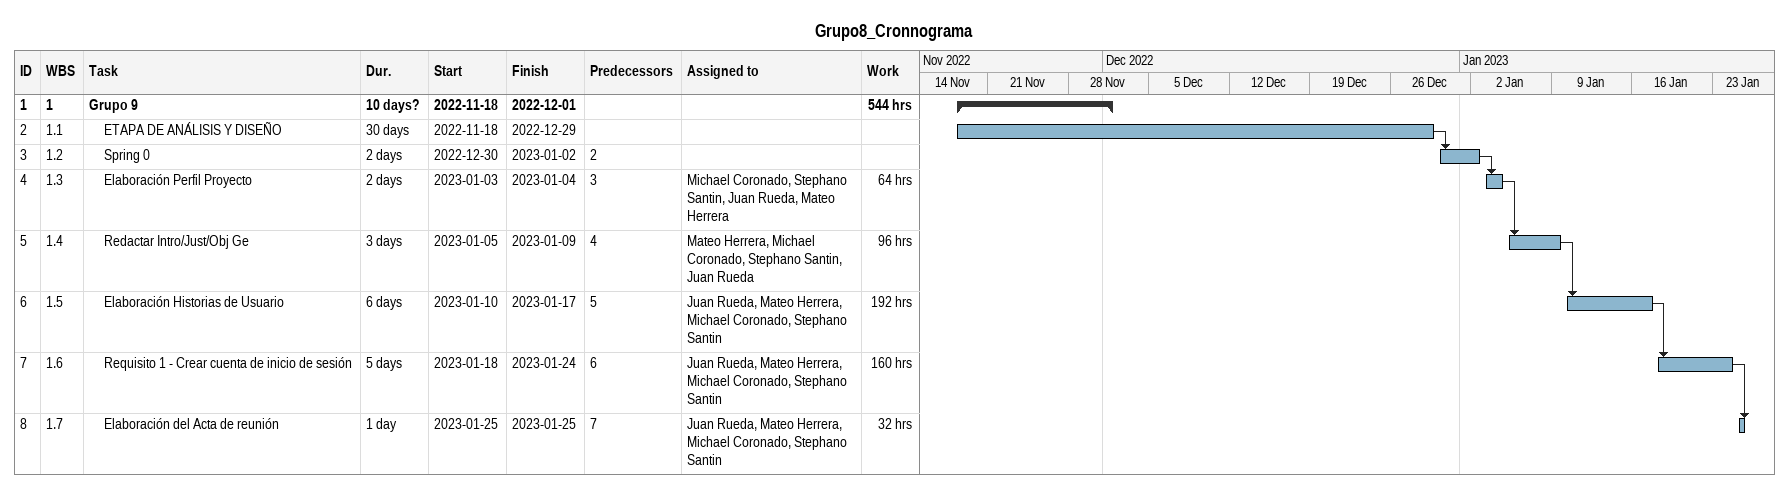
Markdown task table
Grupo8_Cronnograma

| ID | WBS | Task | Duration | Start | Finish | Predecessors | Resources | Work (h) |
|---|---|---|---|---|---|---|---|---|
| 1 | 1 | **Grupo 9** | 10d? | 2022-11-18 | 2022-12-01 |  |  | 544 |
| 2 | 1.1 | ETAPA DE ANÁLISIS Y DISEÑO | 30d | 2022-11-18 | 2022-12-29 |  |  |  |
| 3 | 1.2 | Spring 0 | 2d | 2022-12-30 | 2023-01-02 | 2 |  |  |
| 4 | 1.3 | Elaboración Perfil Proyecto | 2d | 2023-01-03 | 2023-01-04 | 3 | Michael Coronado, Stephano Santin, Juan Rueda, Mateo Herrera | 64 |
| 5 | 1.4 | Redactar Intro/Just/Obj Ge | 3d | 2023-01-05 | 2023-01-09 | 4 | Mateo Herrera, Michael Coronado, Stephano Santin, Juan Rueda | 96 |
| 6 | 1.5 | Elaboración Historias de Usuario | 6d | 2023-01-10 | 2023-01-17 | 5 | Juan Rueda, Mateo Herrera, Michael Coronado, Stephano Santin | 192 |
| 7 | 1.6 | Requisito 1 - Crear cuenta de inicio de sesión | 5d | 2023-01-18 | 2023-01-24 | 6 | Juan Rueda, Mateo Herrera, Michael Coronado, Stephano Santin | 160 |
| 8 | 1.7 | Elaboración del Acta de reunión | 1d | 2023-01-25 | 2023-01-25 | 7 | Juan Rueda, Mateo Herrera, Michael Coronado, Stephano Santin | 32 |
